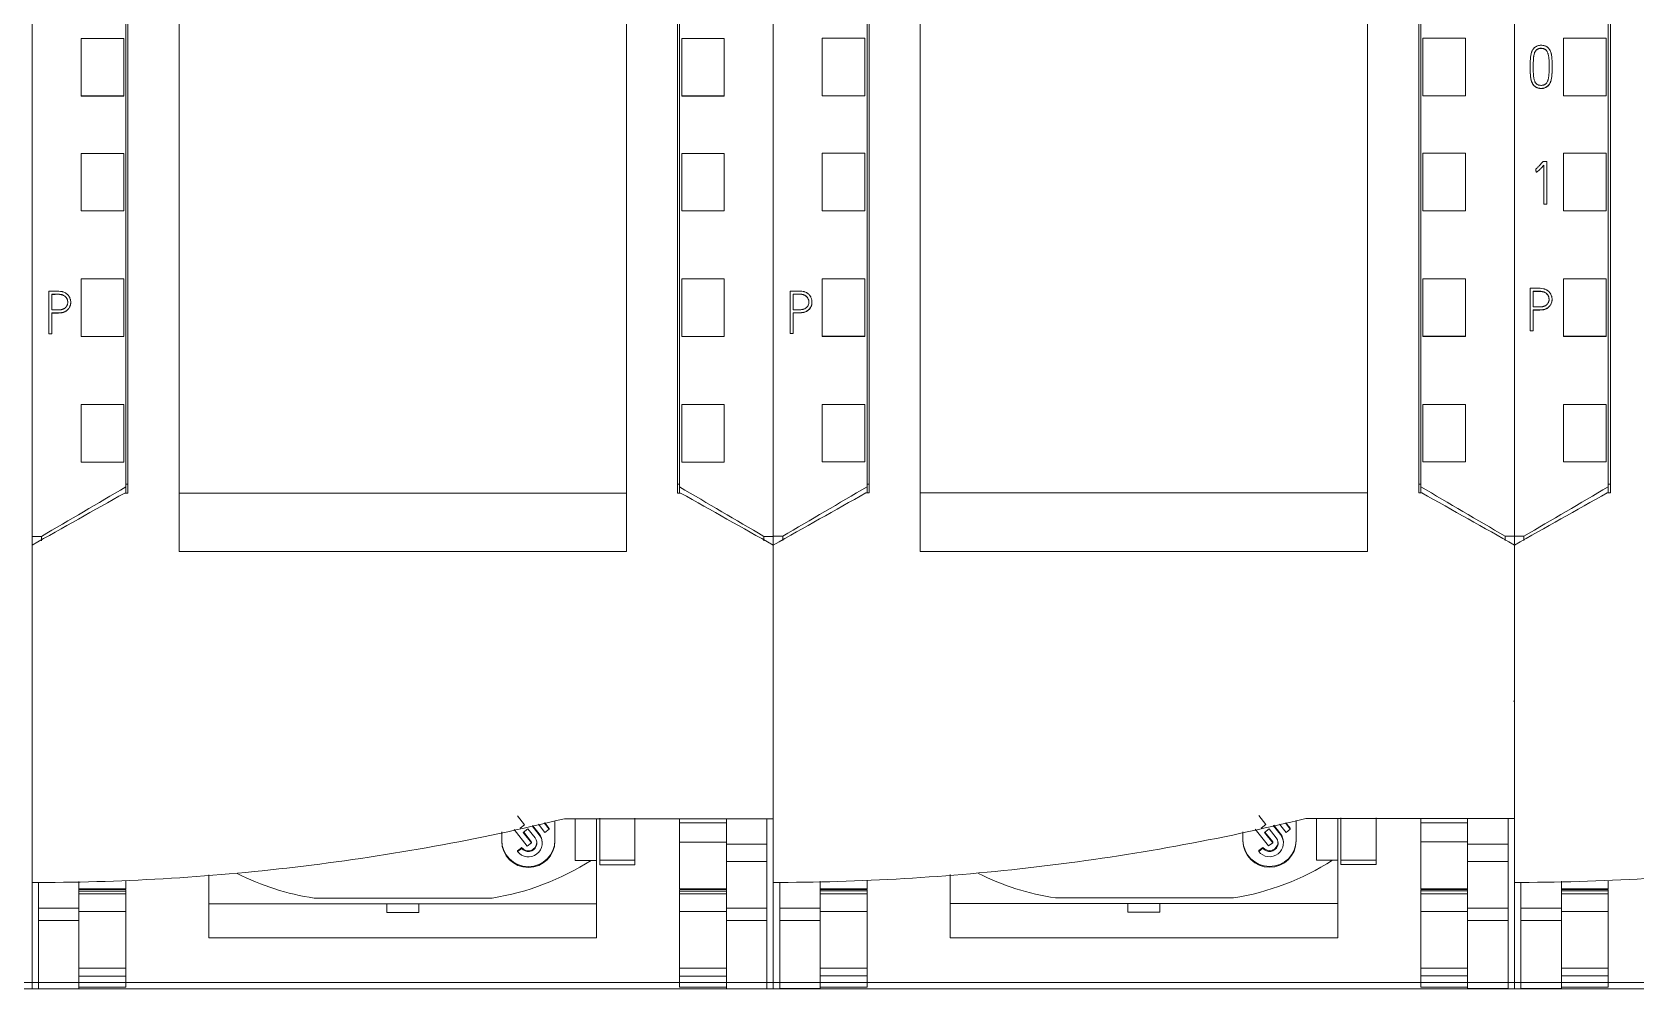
# Model space of a CAD drawing. Header units: millimetres. Extents: x 4134 to 7422, y 1400 to 3585.
# Drawn here: x 5938.2 to 6013.5, y 3225.8 to 3270.7 of the extents above; entities that cross this region are included whole.
import ezdxf

# ---------------------------------------------------------------- set-up
doc = ezdxf.new("R2010")
doc.units = ezdxf.units.MM
doc.layers.add('000-PI-Oprema', color=30, linetype='Continuous', lineweight=5)
doc.layers.add('004-PI-DIN Šina', color=3, linetype='Continuous')

# ---------------------------------------------------------------- blocks, each defined once
blk = doc.blocks.new('IM 155-5 PN ST - 6ES7155-5AA01-0AB0')
at = {"color": 0, "linetype": 'ByBlock', "lineweight": 0, "ltscale": 0.25}
blk.add_lwpolyline([(0, 147.007), (34.8, 147.007), (34.8, 0), (0, 0), (0, 147.007)], dxfattribs=at)
at = {"layer": '000-PI-Oprema', "color": 0, "linetype": 'ByBlock', "lineweight": 0}
for p, q in [((34.8, 7.957), (34.8, 0)), ((34.8, 0), (33.044, 0))]:
    blk.add_line(p, q, dxfattribs=at)
blk.add_open_spline([(34.8, 8.007), (34.8, 8.859), (34.8, 10.524), (34.8, 12.857), (34.8, 14.973), (34.8, 17.743), (34.8, 21.643), (34.8, 27.557), (34.8, 37.017), (34.8, 50.127), (34.8, 67.357), (34.8, 85.999), (34.8, 103.048), (34.8, 118.245), (34.8, 128.598), (34.8, 136.94), (34.8, 141.966), (34.8, 145.414), (34.8, 147.007)], degree=3, knots=[0, 0, 0, 0, 0.018357, 0.035822, 0.050221, 0.063898, 0.09543, 0.134182, 0.191169, 0.299064, 0.416456, 0.562341, 0.701008, 0.784589, 0.890964, 0.925157, 0.965428, 1, 1, 1, 1], dxfattribs=at)
blk = doc.blocks.new('S7-1500 AI HS - 6ES7531-7NF10-0AB0')
at = {"layer": '000-PI-Oprema', "color": 0, "linetype": 'ByBlock', "lineweight": 0}
for p, q in [((0, 134.681), (0, 21.262)), ((34.8, 134.681), (34.8, 21.262)), ((4.4, 132.4), (4.4, 23.585)), ((30.4, 23.585), (30.4, 132.4)), ((2.3, 41.958), (2.3, 44.659)), ((4.3, 44.659), (2.3, 44.659)), ((4.3, 41.958), (4.3, 44.659)), ((30.5, 41.958), (30.5, 44.659)), ((30.5, 44.659), (32.5, 44.659)), ((32.5, 41.958), (32.5, 44.659)), ((2.3, 41.95), (2.3, 41.958)), ((4.3, 41.958), (2.3, 41.958)), ((4.3, 41.95), (2.3, 41.95)), ((4.3, 41.95), (4.3, 41.958)), ((30.5, 41.95), (30.5, 41.958)), ((30.5, 41.958), (32.5, 41.958)), ((30.5, 41.95), (32.5, 41.95)), ((32.5, 41.95), (32.5, 41.958)), ((2.3, 36.556), (2.3, 39.257)), ((4.3, 39.257), (2.3, 39.257)), ((4.3, 36.556), (4.3, 39.257)), ((30.5, 36.556), (30.5, 39.257)), ((30.5, 39.257), (32.5, 39.257)), ((32.5, 36.556), (32.5, 39.257)), ((4.3, 36.556), (2.3, 36.556)), ((2.3, 36.55), (2.3, 36.556)), ((4.3, 36.55), (2.3, 36.55)), ((4.3, 36.55), (4.3, 36.556)), ((30.5, 36.556), (32.5, 36.556)), ((30.5, 36.55), (30.5, 36.556)), ((30.5, 36.55), (32.5, 36.55)), ((32.5, 36.55), (32.5, 36.556)), ((2.3, 30.655), (2.3, 33.356)), ((4.3, 33.356), (2.3, 33.356)), ((4.3, 30.655), (4.3, 33.356)), ((30.5, 30.655), (30.5, 33.356)), ((30.5, 33.356), (32.5, 33.356)), ((32.5, 30.655), (32.5, 33.356)), ((0.79, 32.782), (0.79, 30.78)), ((0.931, 31.904), (0.931, 32.64)), ((0.931, 30.78), (0.931, 31.763)), ((1.816, 32.253), (1.816, 32.259)), ((0.79, 30.78), (0.931, 30.78)), ((2.3, 30.65), (2.3, 30.655)), ((4.3, 30.655), (2.3, 30.655)), ((4.3, 30.65), (2.3, 30.65)), ((4.3, 30.65), (4.3, 30.655)), ((30.5, 30.655), (32.5, 30.655)), ((30.5, 30.65), (30.5, 30.655)), ((30.5, 30.65), (32.5, 30.65)), ((32.5, 30.65), (32.5, 30.655)), ((2.3, 24.753), (2.3, 27.454)), ((4.3, 27.454), (2.3, 27.454)), ((4.3, 24.753), (4.3, 27.454)), ((30.5, 24.753), (30.5, 27.454)), ((30.5, 27.454), (32.5, 27.454)), ((32.5, 24.753), (32.5, 27.454)), ((2.3, 24.75), (2.3, 24.753)), ((4.3, 24.753), (2.3, 24.753)), ((4.3, 24.75), (2.3, 24.75)), ((4.3, 24.75), (4.3, 24.753)), ((30.5, 24.753), (32.5, 24.753)), ((30.5, 24.75), (30.5, 24.753)), ((30.5, 24.75), (32.5, 24.75)), ((32.5, 24.75), (32.5, 24.753)), ((4.5, 23.714), (4.4, 23.714)), ((4.4, 23.585), (4.4, 23.299)), ((30.3, 23.714), (30.4, 23.714)), ((30.4, 23.299), (30.4, 23.585)), ((4.35, 23.299), (4.5, 23.299)), ((27.9, 23.296), (6.9, 23.296)), ((30.3, 23.299), (30.45, 23.299)), ((0, 21.262), (0, 20.893)), ((0.44, 21.262), (0, 21.262)), ((0.44, 21.059), (0.44, 21.262)), ((34.36, 21.262), (34.36, 21.059)), ((34.8, 21.262), (34.36, 21.262)), ((34.8, 21.262), (34.8, 20.886)), ((27.9, 20.55), (6.9, 20.55)), ((22.789, 8.14), (23.125, 7.714)), ((23.125, 7.714), (22.909, 7.547)), ((23.811, 7.245), (23.475, 7.671)), ((23.811, 7.284), (23.495, 7.686)), ((23.77, 7.739), (24.076, 7.35)), ((24.273, 7.503), (24.042, 7.797)), ((24.273, 7.542), (24.068, 7.802)), ((24.273, 7.542), (24.273, 7.503)), ((24.55, 6.949), (24.55, 7.904)), ((25, 8), (34.8, 8)), ((25.5, 8), (25.5, 6.04)), ((26.5, 6.04), (26.5, 8)), ((30.4, 7.8), (30.4, 8)), ((30.4, 6.902), (30.4, 7.8)), ((30.4, 7.8), (32.6, 7.8)), ((32.6, 6.799), (32.6, 8)), ((34.5, 6.799), (34.5, 8)), ((34.8, 7.919), (34.8, 0)), ((22.05, 7.374), (22.05, 6.949)), ((22.631, 7.497), (23.25, 6.711)), ((23.063, 7.351), (23.278, 7.519)), ((23.447, 6.863), (23.063, 7.351)), ((23.447, 6.902), (23.082, 7.366)), ((23.25, 6.711), (23.447, 6.863)), ((23.278, 7.519), (23.614, 7.092)), ((23.447, 6.902), (23.447, 6.863)), ((23.811, 7.284), (23.811, 7.245)), ((23.949, 6.849), (23.949, 6.888)), ((24.076, 7.35), (24.273, 7.503)), ((30.4, 4.701), (30.4, 6.902)), ((30.4, 6.902), (32.6, 6.902)), ((32.6, 5.982), (32.6, 6.799)), ((32.6, 6.799), (34.5, 6.799)), ((34.5, 5.982), (34.5, 6.799)), ((22.986, 6.645), (22.789, 6.492)), ((22.986, 6.605), (22.789, 6.453)), ((22.789, 6.492), (22.789, 6.453)), ((22.986, 6.645), (22.986, 6.605)), ((25.5, 6.04), (25.5, 6.04)), ((25.5, 6.04), (26.249, 6.04)), ((25.5, 6.04), (26.5, 6.04)), ((26.249, 6.04), (26.5, 6.04)), ((26.5, 4), (26.5, 6.04)), ((26.5, 6.04), (26.5, 6.04)), ((26.65, 5.833), (26.65, 6.05)), ((26.65, 6.05), (28.3, 6.05)), ((28.3, 5.833), (28.3, 6.05)), ((8.3, 4), (8.3, 5.364)), ((26.65, 5.833), (28.3, 5.833)), ((32.6, 5.982), (32.6, 3.795)), ((32.6, 5.982), (34.5, 5.982)), ((34.5, 5.982), (34.5, 3.795)), ((0.301, 5), (0, 5)), ((0, 4.919), (0, 0)), ((0.3, 4.988), (0.3, 3.795)), ((2.2, 5.049), (2.2, 3.795)), ((2.2, 4.701), (4.4, 4.701)), ((4.4, 4.671), (2.2, 4.671)), ((4.4, 4.665), (2.2, 4.665)), ((4.4, 4.6), (2.2, 4.6)), ((4.4, 4.701), (4.4, 5.066)), ((4.4, 4.665), (4.4, 4.671)), ((4.4, 4.6), (4.4, 4.665)), ((4.4, 4.6), (4.4, 4.463)), ((30.4, 4.701), (32.6, 4.701)), ((30.4, 4.665), (30.4, 4.671)), ((32.6, 4.671), (30.4, 4.671)), ((30.4, 4.6), (30.4, 4.665)), ((30.4, 4.665), (32.6, 4.665)), ((30.4, 4.6), (30.4, 4.463)), ((30.4, 4.6), (32.6, 4.6)), ((0.3, 3.209), (0.3, 3.795)), ((2.2, 3.795), (0.3, 3.795)), ((4.4, 4.463), (2.2, 4.463)), ((2.2, 3.209), (2.2, 3.795)), ((4.4, 4.463), (4.4, 3.638)), ((8.3, 2.4), (8.3, 4)), ((8.3, 4), (26.5, 4)), ((13.244, 4.268), (21.599, 4.268)), ((16.65, 4), (16.65, 3.596)), ((18.15, 4), (18.15, 3.596)), ((26.5, 2.4), (26.5, 4)), ((30.4, 4.463), (30.4, 3.638)), ((30.4, 4.463), (32.6, 4.463)), ((32.6, 3.209), (32.6, 3.795)), ((32.6, 3.795), (34.5, 3.795)), ((34.5, 3.209), (34.5, 3.795)), ((2.2, 3.209), (0.3, 3.209)), ((4.4, 3.638), (2.2, 3.638)), ((4.4, 3.638), (4.4, 0.973)), ((16.65, 3.596), (18.15, 3.596)), ((30.4, 3.638), (30.4, 0.973)), ((30.4, 3.638), (32.6, 3.638)), ((32.6, 3.209), (34.5, 3.209)), ((8.3, 2.4), (26.5, 2.4)), ((4.4, 0.973), (2.2, 0.973)), ((4.4, 0.973), (4.4, 0.606)), ((30.4, 0.973), (30.4, 0.606)), ((30.4, 0.973), (32.6, 0.973)), ((1.941, 0), (0, 0)), ((0.3, 0.012), (2.2, 0.012)), ((2.2, 0.012), (0.3, 0.012)), ((33.201, 0), (1.941, 0)), ((2.2, 0.606), (2.2, 0.076)), ((4.4, 0.606), (2.2, 0.606)), ((2.2, 0.076), (4.4, 0.076)), ((4.4, 0.076), (2.2, 0.076)), ((4.4, 0.606), (4.4, 0.076)), ((4.4, 0.076), (4.4, 0.076)), ((30.4, 0.606), (30.4, 0.076)), ((30.4, 0.606), (32.6, 0.606)), ((30.4, 0.076), (30.4, 0.076)), ((30.4, 0.076), (32.6, 0.076)), ((30.4, 0.076), (32.6, 0.076)), ((32.6, 0.606), (32.6, 0.076)), ((32.6, 0.012), (34.5, 0.012)), ((32.6, 0.012), (34.5, 0.012)), ((34.8, 0), (33.201, 0))]:
    blk.add_line(p, q, dxfattribs=at)
for centre, major_axis, start_param, end_param in [((23.3, 6.988), (1.25, 0), 3.141593, 6.283185), ((23.3, 6.949), (1.25, 0), 3.141593, 6.283185), ((23.3, 6.849), (0.649, 0), 3.804818, 6.94641), ((23.3, 6.849), (-0.399, 0), 0.663225, 3.804818), ((23.3, 6.888), (-0.399, 0), 0.663225, 3.092069), ((23.3, 6.888), (0.649, 0), 6.283142, 6.94641), ((19.662, 16.145), (12.135, 0), 4.872685, 5.28613), ((15.066, 16.004), (11.977, 0), 4.241192, 4.559632)]:
    blk.add_ellipse(centre, major_axis=major_axis, ratio=0.991445, start_param=start_param, end_param=end_param, dxfattribs=at)
for points, knots in [([(4.5, 132.586), (4.5, 129.542), (4.5, 119.972), (4.5, 105.802), (4.5, 91.235), (4.5, 77.025), (4.5, 62.731), (4.5, 47.245), (4.5, 34.605), (4.5, 26.64), (4.5, 23.299)], [0, 0, 0, 0, 0.083934, 0.263736, 0.389889, 0.484142, 0.653794, 0.78188, 0.908517, 1, 1, 1, 1]), ([(30.3, 23.299), (30.3, 26.64), (30.3, 34.605), (30.3, 47.245), (30.3, 62.731), (30.3, 77.025), (30.3, 91.235), (30.3, 105.802), (30.3, 119.972), (30.3, 129.542), (30.3, 132.586)], [0, 0, 0, 0, 0.091483, 0.21812, 0.346206, 0.515858, 0.610111, 0.736264, 0.916066, 1, 1, 1, 1]), ([(6.9, 129.52), (6.9, 127.497), (6.9, 118.948), (6.9, 105.802), (6.9, 91.235), (6.9, 77.025), (6.9, 62.731), (6.9, 47.245), (6.9, 34.486), (6.9, 25.605), (6.9, 21.348), (6.9, 20.55)], [0, 0, 0, 0, 0.055935, 0.236292, 0.362833, 0.457376, 0.627551, 0.756032, 0.883059, 0.978086, 1, 1, 1, 1]), ([(27.9, 129.52), (27.9, 127.497), (27.9, 118.948), (27.9, 105.802), (27.9, 91.235), (27.9, 77.025), (27.9, 62.731), (27.9, 47.245), (27.9, 34.486), (27.9, 25.605), (27.9, 21.348), (27.9, 20.55)], [0, 0, 0, 0, 0.055935, 0.236292, 0.362833, 0.457376, 0.627551, 0.756032, 0.883059, 0.978086, 1, 1, 1, 1]), ([(0.931, 31.763), (0.983, 31.763), (1.034, 31.763), (1.138, 31.762), (1.189, 31.761), (1.267, 31.763), (1.293, 31.764), (1.331, 31.768), (1.344, 31.769), (1.37, 31.772), (1.383, 31.774), (1.421, 31.781), (1.446, 31.787), (1.495, 31.803), (1.519, 31.813), (1.554, 31.83), (1.566, 31.836), (1.588, 31.85), (1.599, 31.857), (1.631, 31.879), (1.65, 31.895), (1.679, 31.922), (1.688, 31.931), (1.705, 31.951), (1.713, 31.961), (1.736, 31.992), (1.75, 32.013), (1.768, 32.048), (1.774, 32.059), (1.784, 32.083), (1.789, 32.096), (1.801, 32.133), (1.807, 32.158), (1.812, 32.196), (1.814, 32.209), (1.816, 32.235), (1.816, 32.248), (1.816, 32.287), (1.814, 32.312), (1.808, 32.351), (1.806, 32.364), (1.8, 32.389), (1.796, 32.402), (1.785, 32.439), (1.776, 32.463), (1.759, 32.497), (1.753, 32.509), (1.74, 32.531), (1.733, 32.542), (1.711, 32.574), (1.678, 32.614), (1.64, 32.649), (1.609, 32.673), (1.598, 32.681), (1.576, 32.695), (1.565, 32.701), (1.531, 32.72), (1.508, 32.731), (1.471, 32.744), (1.459, 32.748), (1.434, 32.755), (1.422, 32.759), (1.359, 32.773), (1.307, 32.779), (1.23, 32.783), (1.204, 32.783), (1.152, 32.784), (1.101, 32.783), (1.049, 32.782), (0.997, 32.781), (0.919, 32.781), (0.842, 32.782), (0.79, 32.782)], [0, 0, 0, 0, 0.0625, 0.0625, 0.125, 0.125, 0.15625, 0.15625, 0.171875, 0.171875, 0.1875, 0.1875, 0.21875, 0.21875, 0.25, 0.25, 0.265625, 0.265625, 0.28125, 0.28125, 0.3125, 0.3125, 0.328125, 0.328125, 0.34375, 0.34375, 0.375, 0.375, 0.390625, 0.390625, 0.40625, 0.40625, 0.4375, 0.4375, 0.453125, 0.453125, 0.46875, 0.46875, 0.5, 0.5, 0.515625, 0.515625, 0.53125, 0.53125, 0.5625, 0.5625, 0.578125, 0.578125, 0.59375, 0.59375, 0.625, 0.65625, 0.65625, 0.671875, 0.671875, 0.6875, 0.6875, 0.71875, 0.71875, 0.734375, 0.734375, 0.75, 0.75, 0.8125, 0.8125, 0.84375, 0.84375, 0.875, 0.90625, 0.90625, 0.9375, 1, 1, 1, 1]), ([(0.931, 32.64), (0.97, 32.64), (1.009, 32.64), (1.067, 32.64), (1.086, 32.64), (1.125, 32.641), (1.183, 32.643), (1.242, 32.643), (1.319, 32.637), (1.357, 32.631), (1.405, 32.617), (1.415, 32.614), (1.433, 32.607), (1.442, 32.603), (1.47, 32.591), (1.487, 32.581), (1.512, 32.565), (1.52, 32.56), (1.536, 32.547), (1.544, 32.541), (1.566, 32.521), (1.58, 32.507), (1.599, 32.484), (1.605, 32.476), (1.616, 32.46), (1.622, 32.451), (1.636, 32.426), (1.645, 32.408), (1.655, 32.38), (1.658, 32.37), (1.664, 32.351), (1.666, 32.341), (1.672, 32.312), (1.674, 32.292), (1.675, 32.263), (1.675, 32.253), (1.674, 32.233), (1.673, 32.223), (1.669, 32.193), (1.665, 32.174), (1.656, 32.145), (1.653, 32.136), (1.645, 32.118), (1.641, 32.109), (1.627, 32.082), (1.616, 32.065), (1.597, 32.042), (1.591, 32.035), (1.577, 32.021), (1.57, 32.014), (1.547, 31.994), (1.531, 31.982), (1.506, 31.966), (1.498, 31.961), (1.48, 31.952), (1.471, 31.947), (1.443, 31.935), (1.425, 31.929), (1.396, 31.921), (1.386, 31.918), (1.367, 31.914), (1.357, 31.913), (1.327, 31.908), (1.308, 31.907), (1.268, 31.905), (1.248, 31.904), (1.209, 31.904), (1.169, 31.904), (1.129, 31.904), (1.09, 31.904), (1.07, 31.904), (1.01, 31.905), (0.971, 31.904), (0.931, 31.904)], [0, 0, 0, 0, 0.0625, 0.0625, 0.09375, 0.09375, 0.125, 0.1875, 0.1875, 0.25, 0.25, 0.265625, 0.265625, 0.28125, 0.28125, 0.3125, 0.3125, 0.328125, 0.328125, 0.34375, 0.34375, 0.375, 0.375, 0.390625, 0.390625, 0.40625, 0.40625, 0.4375, 0.4375, 0.453125, 0.453125, 0.46875, 0.46875, 0.5, 0.5, 0.515625, 0.515625, 0.53125, 0.53125, 0.5625, 0.5625, 0.578125, 0.578125, 0.59375, 0.59375, 0.625, 0.625, 0.640625, 0.640625, 0.65625, 0.65625, 0.6875, 0.6875, 0.703125, 0.703125, 0.71875, 0.71875, 0.75, 0.75, 0.765625, 0.765625, 0.78125, 0.78125, 0.8125, 0.8125, 0.84375, 0.84375, 0.875, 0.90625, 0.90625, 0.9375, 0.9375, 1, 1, 1, 1]), ([(1.675, 32.255), (1.675, 32.257), (1.675, 32.259), (1.674, 32.272), (1.674, 32.282), (1.672, 32.302), (1.67, 32.311), (1.665, 32.341), (1.66, 32.36), (1.647, 32.397), (1.638, 32.415), (1.619, 32.45), (1.608, 32.466), (1.583, 32.497), (1.57, 32.512), (1.54, 32.538), (1.525, 32.551), (1.492, 32.572), (1.474, 32.582), (1.438, 32.599), (1.42, 32.606), (1.391, 32.615), (1.382, 32.617), (1.362, 32.622), (1.353, 32.624), (1.323, 32.63), (1.304, 32.632), (1.245, 32.637), (1.206, 32.637), (1.147, 32.635), (1.127, 32.635), (1.088, 32.634), (1.069, 32.634), (1.01, 32.634), (0.97, 32.634), (0.931, 32.634)], [0, 0, 0, 0, 0.007629, 0.007629, 0.03864, 0.03864, 0.069652, 0.069652, 0.131675, 0.131675, 0.193698, 0.193698, 0.255722, 0.255722, 0.317745, 0.317745, 0.379768, 0.379768, 0.441791, 0.441791, 0.503814, 0.503814, 0.534826, 0.534826, 0.565838, 0.565838, 0.627861, 0.627861, 0.751907, 0.751907, 0.81393, 0.81393, 0.875954, 0.875954, 1, 1, 1, 1]), ([(1.816, 32.253), (1.816, 32.228), (1.814, 32.203), (1.809, 32.166), (1.806, 32.153), (1.8, 32.128), (1.797, 32.115), (1.785, 32.078), (1.775, 32.054), (1.751, 32.008), (1.737, 31.987), (1.714, 31.955), (1.705, 31.945), (1.688, 31.926), (1.661, 31.898), (1.631, 31.873), (1.599, 31.851), (1.588, 31.844), (1.566, 31.83), (1.555, 31.824), (1.52, 31.807), (1.496, 31.797), (1.459, 31.785), (1.446, 31.782), (1.421, 31.775), (1.409, 31.773), (1.345, 31.761), (1.294, 31.758), (1.19, 31.755), (1.138, 31.756), (1.035, 31.757), (0.983, 31.757), (0.931, 31.757)], [0, 0, 0, 0, 0.06514, 0.06514, 0.098528, 0.098528, 0.131915, 0.131915, 0.198691, 0.198691, 0.265467, 0.265467, 0.298855, 0.298855, 0.332243, 0.399018, 0.399018, 0.432406, 0.432406, 0.465794, 0.465794, 0.53257, 0.53257, 0.565958, 0.565958, 0.599346, 0.599346, 0.732897, 0.732897, 0.866449, 0.866449, 1, 1, 1, 1]), ([(0, 20.849), (0, 19.341), (0, 16.091), (0, 10.808), (0, 7.033), (0, 5)], [0, 0, 0, 0, 0.285532, 0.615204, 1, 1, 1, 1]), ([(34.8, 20.849), (34.8, 19.341), (34.8, 16.091), (34.8, 11.808), (34.8, 9.033), (34.8, 8)], [0, 0, 0, 0, 0.352188, 0.75882, 1, 1, 1, 1]), ([(0.301, 5), (2.389, 5.006), (4.469, 5.074), (8.615, 5.331), (10.681, 5.521), (14.797, 6.021), (16.848, 6.331), (20.935, 7.074), (22.971, 7.506), (25, 8)], [0, 0, 0, 0, 0.25, 0.25, 0.5, 0.5, 0.75, 0.75, 1, 1, 1, 1]), ([(26.65, 8.028), (26.65, 7.986), (26.65, 7.403), (26.65, 6.737), (26.65, 6.05)], [0, 0, 0, 0, 0.072727, 1, 1, 1, 1]), ([(28.3, 8.028), (28.3, 7.986), (28.3, 7.403), (28.3, 6.737), (28.3, 6.05)], [0, 0, 0, 0, 0.072727, 1, 1, 1, 1]), ([(2.2, 0.606), (2.2, 0.841), (2.2, 1.518), (2.2, 2.538), (2.2, 3.209)], [0, 0, 0, 0, 0.445928, 1, 1, 1, 1]), ([(32.6, 0.606), (32.6, 0.841), (32.6, 1.518), (32.6, 2.538), (32.6, 3.209)], [0, 0, 0, 0, 0.445928, 1, 1, 1, 1])]:
    blk.add_open_spline(points, degree=3, knots=knots, dxfattribs=at)
for points in [[(0.44, 21.262), (1.76, 22.036), (3.08, 22.81), (4.4, 23.585)], [(30.4, 23.585), (31.72, 22.81), (33.04, 22.036), (34.36, 21.262)], [(4.35, 23.299), (2.9, 22.483), (1.45, 21.666), (0, 20.849)], [(34.8, 20.849), (33.35, 21.666), (31.9, 22.483), (30.45, 23.299)], [(32.6, 7.909), (32.6, 7.931), (32.6, 7.955), (32.6, 7.981)], [(0.3, 0.012), (0.3, 0.053), (0.3, 0.343), (0.3, 1.408), (0.3, 2.538), (0.3, 3.209)], [(34.5, 0.012), (34.5, 0.053), (34.5, 0.343), (34.5, 1.408), (34.5, 2.538), (34.5, 3.209)], [(2.2, 0.012), (2.2, 0.024), (2.2, 0.045), (2.2, 0.076)], [(32.6, 0.012), (32.6, 0.024), (32.6, 0.045), (32.6, 0.076)]]:
    blk.add_open_spline(points, degree=3, dxfattribs=at)
blk = doc.blocks.new('SIMATIC S7-1500 TM COUNT - 6ES7550-1AA01-0AB0')
at = {"color": 0, "linetype": 'ByBlock', "lineweight": 0}
for p, q in [((0, -12.319), (0, -125.738)), ((4.4, -14.6), (4.4, -123.415)), ((2.3, -105.042), (2.3, -102.341)), ((4.3, -102.341), (2.3, -102.341)), ((4.3, -105.042), (4.3, -102.341)), ((0.739, -103.798), (0.739, -103.804)), ((1.762, -103.632), (1.762, -103.626)), ((2.3, -105.05), (2.3, -105.042)), ((4.3, -105.042), (2.3, -105.042)), ((4.3, -105.05), (2.3, -105.05)), ((4.3, -105.05), (4.3, -105.042)), ((1.514, -108.139), (1.339, -108.139)), ((1.375, -108.311), (1.375, -110.131)), ((1.514, -110.131), (1.514, -108.139)), ((2.3, -110.444), (2.3, -107.743)), ((4.3, -107.743), (2.3, -107.743)), ((4.3, -110.444), (4.3, -107.743)), ((1.003, -108.485), (1.003, -108.491)), ((1.012, -108.633), (1.012, -108.639)), ((1.375, -110.131), (1.514, -110.131)), ((1.375, -110.131), (1.375, -110.138)), ((1.514, -110.131), (1.514, -110.138)), ((4.3, -110.444), (2.3, -110.444)), ((2.3, -110.45), (2.3, -110.444)), ((4.3, -110.45), (2.3, -110.45)), ((4.3, -110.45), (4.3, -110.444)), ((2.3, -116.345), (2.3, -113.644)), ((4.3, -113.644), (2.3, -113.644)), ((4.3, -116.345), (4.3, -113.644)), ((0.737, -114.087), (0.737, -116.089)), ((0.879, -114.964), (0.879, -114.229)), ((0.879, -116.089), (0.879, -115.106)), ((1.764, -114.616), (1.764, -114.61)), ((0.737, -116.089), (0.737, -116.095)), ((0.737, -116.089), (0.879, -116.089)), ((0.879, -116.089), (0.879, -116.095)), ((4.3, -116.345), (2.3, -116.345)), ((2.3, -116.35), (2.3, -116.345)), ((4.3, -116.35), (2.3, -116.35)), ((4.3, -116.35), (4.3, -116.345)), ((2.3, -122.247), (2.3, -119.546)), ((4.3, -119.546), (2.3, -119.546)), ((4.3, -122.247), (4.3, -119.546)), ((2.3, -122.25), (2.3, -122.247)), ((4.3, -122.247), (2.3, -122.247)), ((4.3, -122.25), (2.3, -122.25)), ((4.3, -122.25), (4.3, -122.247)), ((4.5, -123.286), (4.4, -123.286)), ((4.4, -123.415), (4.4, -123.701)), ((4.35, -123.701), (4.5, -123.701)), ((0, -125.738), (0, -126.08)), ((0.44, -125.738), (0, -125.738)), ((0.44, -125.941), (0.44, -125.738)), ((0, -133.487), (-0.052, -133.487)), ((0.301, -142), (0, -142)), ((0, -142.092), (0, -147)), ((0.3, -142.012), (0.3, -143.205)), ((2.2, -141.951), (2.2, -143.205)), ((2.2, -142.299), (4.4, -142.299)), ((4.4, -142.299), (4.4, -141.95)), ((4.4, -142.329), (2.2, -142.329)), ((4.4, -142.335), (2.2, -142.335)), ((4.4, -142.4), (2.2, -142.4)), ((4.4, -142.537), (2.2, -142.537)), ((4.4, -142.335), (4.4, -142.329)), ((4.4, -142.4), (4.4, -142.335)), ((4.4, -142.4), (4.4, -142.537)), ((4.4, -142.537), (4.4, -143.362)), ((0.3, -143.791), (0.3, -143.205)), ((2.2, -143.205), (0.3, -143.205)), ((2.2, -143.791), (0.3, -143.791)), ((2.2, -143.791), (2.2, -143.205)), ((4.4, -143.362), (2.2, -143.362)), ((4.4, -143.362), (4.4, -146.027)), ((4.4, -146.027), (2.2, -146.027)), ((4.4, -146.027), (4.4, -146.394)), ((2.2, -146.394), (2.2, -146.924)), ((4.4, -146.394), (2.2, -146.394)), ((4.4, -146.394), (4.4, -146.924)), ((1.941, -147), (0, -147)), ((2.2, -146.988), (0.3, -146.988)), ((33.201, -147), (1.941, -147)), ((4.4, -146.924), (2.2, -146.924)), ((2.2, -146.924), (4.4, -146.924)), ((4.4, -146.924), (4.4, -146.924))]:
    blk.add_line(p, q, dxfattribs=at)
for points in [[(1.003, -108.485, 0), (1.004, -108.488, 0), (1.004, -108.491, 0), (1.004, -108.494, 0), (1.004, -108.497, 0), (1.004, -108.5, 0), (1.004, -108.503, 0), (1.005, -108.506, 0), (1.005, -108.509, 0), (1.005, -108.512, 0), (1.005, -108.515, 0), (1.005, -108.518, 0), (1.005, -108.52, 0), (1.006, -108.523, 0), (1.006, -108.526, 0), (1.006, -108.529, 0), (1.006, -108.532, 0), (1.006, -108.535, 0), (1.006, -108.538, 0), (1.007, -108.541, 0), (1.007, -108.544, 0), (1.007, -108.547, 0), (1.007, -108.55, 0), (1.007, -108.553, 0), (1.008, -108.556, 0), (1.008, -108.559, 0), (1.008, -108.562, 0), (1.008, -108.565, 0), (1.008, -108.568, 0), (1.008, -108.571, 0), (1.009, -108.574, 0), (1.009, -108.577, 0), (1.009, -108.58, 0), (1.009, -108.582, 0), (1.009, -108.585, 0), (1.009, -108.588, 0), (1.01, -108.591, 0), (1.01, -108.594, 0), (1.01, -108.597, 0), (1.01, -108.6, 0), (1.01, -108.603, 0), (1.01, -108.606, 0), (1.011, -108.609, 0), (1.011, -108.612, 0), (1.011, -108.615, 0), (1.011, -108.618, 0), (1.011, -108.621, 0), (1.012, -108.624, 0), (1.012, -108.627, 0), (1.012, -108.63, 0), (1.012, -108.633, 0)], [(1.003, -108.491, 0), (1.004, -108.494, 0), (1.004, -108.497, 0), (1.004, -108.5, 0), (1.004, -108.503, 0), (1.004, -108.506, 0), (1.004, -108.509, 0), (1.005, -108.512, 0), (1.005, -108.515, 0), (1.005, -108.518, 0), (1.005, -108.521, 0), (1.005, -108.524, 0), (1.005, -108.527, 0), (1.006, -108.53, 0), (1.006, -108.533, 0), (1.006, -108.536, 0), (1.006, -108.538, 0), (1.006, -108.541, 0), (1.006, -108.544, 0), (1.007, -108.547, 0), (1.007, -108.55, 0), (1.007, -108.553, 0), (1.007, -108.556, 0), (1.007, -108.559, 0), (1.008, -108.562, 0), (1.008, -108.565, 0), (1.008, -108.568, 0), (1.008, -108.571, 0), (1.008, -108.574, 0), (1.008, -108.577, 0), (1.009, -108.58, 0), (1.009, -108.583, 0), (1.009, -108.586, 0), (1.009, -108.589, 0), (1.009, -108.592, 0), (1.009, -108.595, 0), (1.01, -108.598, 0), (1.01, -108.601, 0), (1.01, -108.603, 0), (1.01, -108.606, 0), (1.01, -108.609, 0), (1.01, -108.612, 0), (1.011, -108.615, 0), (1.011, -108.618, 0), (1.011, -108.621, 0), (1.011, -108.624, 0), (1.011, -108.627, 0), (1.012, -108.63, 0), (1.012, -108.633, 0), (1.012, -108.636, 0), (1.012, -108.639, 0)]]:
    blk.add_polyline3d(points, dxfattribs=at)
for points, knots in [([(4.5, -14.414), (4.5, -17.458), (4.5, -27.028), (4.5, -41.198), (4.5, -55.765), (4.5, -69.975), (4.5, -84.269), (4.5, -99.755), (4.5, -112.395), (4.5, -120.36), (4.5, -123.701)], [0, 0, 0, 0, 0.083934, 0.263736, 0.389889, 0.484142, 0.653794, 0.78188, 0.908517, 1, 1, 1, 1]), ([(1.281, -102.672), (1.309, -102.673), (1.336, -102.676), (1.376, -102.684), (1.389, -102.687), (1.415, -102.694), (1.428, -102.698), (1.466, -102.713), (1.49, -102.726), (1.524, -102.748), (1.535, -102.756), (1.556, -102.773), (1.567, -102.782), (1.596, -102.81), (1.614, -102.831), (1.638, -102.864), (1.645, -102.875), (1.659, -102.898), (1.666, -102.91), (1.684, -102.947), (1.694, -102.972), (1.711, -103.023), (1.718, -103.049), (1.728, -103.089), (1.731, -103.102), (1.736, -103.129), (1.743, -103.169), (1.748, -103.209), (1.756, -103.289), (1.758, -103.343), (1.763, -103.504), (1.762, -103.611), (1.762, -103.826), (1.763, -103.934), (1.755, -104.068), (1.753, -104.095), (1.748, -104.148), (1.745, -104.175), (1.732, -104.255), (1.72, -104.307), (1.699, -104.37), (1.695, -104.383), (1.685, -104.408), (1.68, -104.421), (1.663, -104.457), (1.65, -104.481), (1.627, -104.514), (1.619, -104.524), (1.601, -104.545), (1.592, -104.555), (1.563, -104.583), (1.542, -104.6), (1.509, -104.623), (1.498, -104.63), (1.475, -104.644), (1.463, -104.65), (1.426, -104.667), (1.401, -104.676), (1.362, -104.687), (1.349, -104.69), (1.322, -104.694), (1.309, -104.696), (1.269, -104.7), (1.242, -104.7), (1.202, -104.697), (1.188, -104.695), (1.162, -104.691), (1.148, -104.688), (1.109, -104.679), (1.084, -104.67), (1.047, -104.655), (1.035, -104.649), (1.011, -104.636), (0.999, -104.63), (0.965, -104.608), (0.944, -104.591), (0.915, -104.564), (0.906, -104.554), (0.888, -104.533), (0.88, -104.523), (0.856, -104.49), (0.843, -104.467), (0.825, -104.43), (0.819, -104.418), (0.809, -104.393), (0.804, -104.38), (0.791, -104.342), (0.784, -104.317), (0.772, -104.264), (0.767, -104.238), (0.758, -104.185), (0.755, -104.158), (0.746, -104.078), (0.743, -104.025), (0.737, -103.864), (0.739, -103.757), (0.739, -103.542), (0.738, -103.435), (0.748, -103.275), (0.753, -103.222), (0.765, -103.142), (0.77, -103.116), (0.781, -103.063), (0.788, -103.037), (0.8, -102.999), (0.804, -102.986), (0.813, -102.961), (0.818, -102.949), (0.835, -102.912), (0.848, -102.888), (0.87, -102.855), (0.879, -102.845), (0.896, -102.824), (0.905, -102.814), (0.933, -102.785), (0.954, -102.768), (0.987, -102.745), (0.998, -102.738), (1.022, -102.725), (1.034, -102.718), (1.07, -102.702), (1.095, -102.692), (1.134, -102.682), (1.147, -102.68), (1.174, -102.675), (1.187, -102.674), (1.214, -102.672), (1.234, -102.671), (1.258, -102.671), (1.268, -102.671), (1.275, -102.672), (1.278, -102.672), (1.281, -102.672)], [0, 0, 0, 0, 0.015625, 0.015625, 0.023437, 0.023437, 0.03125, 0.03125, 0.046875, 0.046875, 0.054687, 0.054687, 0.0625, 0.0625, 0.078125, 0.078125, 0.085937, 0.085937, 0.09375, 0.09375, 0.109375, 0.109375, 0.125, 0.125, 0.132812, 0.132812, 0.140625, 0.15625, 0.15625, 0.1875, 0.1875, 0.25, 0.25, 0.3125, 0.3125, 0.328125, 0.328125, 0.34375, 0.34375, 0.375, 0.375, 0.382812, 0.382812, 0.390625, 0.390625, 0.40625, 0.40625, 0.414062, 0.414062, 0.421875, 0.421875, 0.4375, 0.4375, 0.445312, 0.445312, 0.453125, 0.453125, 0.46875, 0.46875, 0.476562, 0.476562, 0.484375, 0.484375, 0.5, 0.5, 0.507812, 0.507812, 0.515625, 0.515625, 0.53125, 0.53125, 0.539062, 0.539062, 0.546875, 0.546875, 0.5625, 0.5625, 0.570313, 0.570313, 0.578125, 0.578125, 0.59375, 0.59375, 0.601563, 0.601563, 0.609375, 0.609375, 0.625, 0.625, 0.640625, 0.640625, 0.65625, 0.65625, 0.6875, 0.6875, 0.75, 0.75, 0.8125, 0.8125, 0.84375, 0.84375, 0.859375, 0.859375, 0.875, 0.875, 0.882813, 0.882813, 0.890625, 0.890625, 0.90625, 0.90625, 0.914063, 0.914063, 0.921875, 0.921875, 0.9375, 0.9375, 0.945313, 0.945313, 0.953125, 0.953125, 0.96875, 0.96875, 0.976563, 0.976563, 0.984375, 0.984375, 0.992188, 0.996094, 0.998047, 0.998047, 1, 1, 1, 1]), ([(1.502, -102.919), (1.516, -102.936), (1.528, -102.955), (1.549, -102.994), (1.558, -103.015), (1.57, -103.046), (1.573, -103.057), (1.58, -103.079), (1.589, -103.111), (1.596, -103.144), (1.607, -103.209), (1.612, -103.254), (1.618, -103.342), (1.62, -103.387), (1.623, -103.521), (1.624, -103.611), (1.624, -103.789), (1.624, -103.878), (1.618, -104.012), (1.616, -104.057), (1.609, -104.124), (1.606, -104.146), (1.6, -104.19), (1.593, -104.234), (1.582, -104.278), (1.572, -104.31), (1.568, -104.32), (1.56, -104.341), (1.556, -104.352), (1.542, -104.382), (1.532, -104.402), (1.513, -104.431), (1.507, -104.44), (1.493, -104.457), (1.486, -104.466), (1.47, -104.482), (1.462, -104.489), (1.444, -104.503), (1.434, -104.509), (1.415, -104.52), (1.405, -104.525), (1.384, -104.533), (1.373, -104.537), (1.341, -104.546), (1.319, -104.55), (1.275, -104.555), (1.253, -104.556), (1.207, -104.555), (1.185, -104.552), (1.153, -104.545), (1.142, -104.542), (1.121, -104.534), (1.11, -104.53), (1.08, -104.516), (1.061, -104.505), (1.039, -104.488), (1.034, -104.484), (1.026, -104.477), (1.022, -104.473), (1.01, -104.461), (1.002, -104.452), (0.989, -104.435), (0.983, -104.425), (0.971, -104.406), (0.966, -104.396), (0.952, -104.366), (0.944, -104.345), (0.93, -104.303), (0.924, -104.281), (0.913, -104.238), (0.909, -104.216), (0.897, -104.15), (0.892, -104.106), (0.886, -104.018), (0.884, -103.973), (0.88, -103.841), (0.88, -103.752), (0.88, -103.575), (0.881, -103.486), (0.885, -103.354), (0.888, -103.309), (0.896, -103.221), (0.901, -103.177), (0.914, -103.112), (0.919, -103.091), (0.931, -103.048), (0.938, -103.027), (0.952, -102.996), (0.956, -102.986), (0.967, -102.967), (0.973, -102.957), (0.992, -102.929), (1.006, -102.913), (1.029, -102.889), (1.038, -102.882), (1.055, -102.868), (1.065, -102.862), (1.093, -102.844), (1.113, -102.835), (1.144, -102.825), (1.155, -102.822), (1.177, -102.818), (1.188, -102.816), (1.221, -102.813), (1.243, -102.813), (1.288, -102.814), (1.31, -102.816), (1.343, -102.822), (1.354, -102.824), (1.375, -102.83), (1.386, -102.834), (1.416, -102.847), (1.435, -102.859), (1.462, -102.879), (1.471, -102.886), (1.483, -102.898), (1.489, -102.904), (1.494, -102.91), (1.498, -102.914), (1.5, -102.916), (1.502, -102.919)], [0, 0, 0, 0, 0.015625, 0.015625, 0.03125, 0.03125, 0.039063, 0.039063, 0.046875, 0.0625, 0.0625, 0.09375, 0.09375, 0.125, 0.125, 0.1875, 0.1875, 0.25, 0.25, 0.28125, 0.28125, 0.296875, 0.296875, 0.3125, 0.328125, 0.328125, 0.335938, 0.335938, 0.34375, 0.34375, 0.359375, 0.359375, 0.367188, 0.367188, 0.375, 0.375, 0.382813, 0.382813, 0.390625, 0.390625, 0.398438, 0.398438, 0.40625, 0.40625, 0.421875, 0.421875, 0.4375, 0.4375, 0.453125, 0.453125, 0.460938, 0.460938, 0.46875, 0.46875, 0.484375, 0.484375, 0.488281, 0.488281, 0.492188, 0.492188, 0.5, 0.5, 0.507813, 0.507813, 0.515625, 0.515625, 0.53125, 0.53125, 0.546875, 0.546875, 0.5625, 0.5625, 0.59375, 0.59375, 0.625, 0.625, 0.6875, 0.6875, 0.75, 0.75, 0.78125, 0.78125, 0.8125, 0.8125, 0.828125, 0.828125, 0.84375, 0.84375, 0.851563, 0.851563, 0.859375, 0.859375, 0.875, 0.875, 0.882813, 0.882813, 0.890625, 0.890625, 0.90625, 0.90625, 0.914063, 0.914063, 0.921875, 0.921875, 0.9375, 0.9375, 0.953125, 0.953125, 0.960938, 0.960938, 0.96875, 0.96875, 0.984375, 0.984375, 0.992188, 0.992188, 0.996094, 0.998047, 0.998047, 1, 1, 1, 1]), ([(1.502, -102.925), (1.487, -102.907), (1.471, -102.892), (1.444, -102.871), (1.435, -102.865), (1.415, -102.854), (1.405, -102.849), (1.385, -102.84), (1.374, -102.836), (1.353, -102.83), (1.342, -102.828), (1.308, -102.822), (1.286, -102.82), (1.241, -102.819), (1.219, -102.819), (1.186, -102.823), (1.174, -102.824), (1.152, -102.829), (1.142, -102.832), (1.12, -102.839), (1.11, -102.843), (1.09, -102.853), (1.08, -102.858), (1.051, -102.876), (1.034, -102.891), (1.01, -102.915), (1.003, -102.923), (0.989, -102.94), (0.975, -102.959), (0.964, -102.978), (0.954, -102.998), (0.949, -103.008), (0.936, -103.039), (0.929, -103.06), (0.917, -103.103), (0.913, -103.125), (0.9, -103.192), (0.895, -103.236), (0.887, -103.324), (0.885, -103.369), (0.881, -103.502), (0.88, -103.591), (0.88, -103.691), (0.88, -103.702), (0.88, -103.713)], [0, 0, 0, 0, 0.048785, 0.048785, 0.073178, 0.073178, 0.09757, 0.09757, 0.121963, 0.121963, 0.146356, 0.146356, 0.195141, 0.195141, 0.243926, 0.243926, 0.268319, 0.268319, 0.292711, 0.292711, 0.317104, 0.317104, 0.341497, 0.341497, 0.390282, 0.390282, 0.414675, 0.414675, 0.439067, 0.46346, 0.46346, 0.487852, 0.487852, 0.536638, 0.536638, 0.585423, 0.585423, 0.682993, 0.682993, 0.780564, 0.780564, 0.975705, 0.975705, 1, 1, 1, 1]), ([(1.624, -103.726), (1.624, -103.717), (1.624, -103.709), (1.624, -103.612), (1.623, -103.523), (1.62, -103.39), (1.618, -103.346), (1.612, -103.257), (1.607, -103.213), (1.591, -103.126), (1.581, -103.083), (1.558, -103.02), (1.549, -103), (1.533, -102.97), (1.525, -102.956), (1.514, -102.94), (1.509, -102.933), (1.505, -102.929), (1.503, -102.927), (1.502, -102.925)], [0, 0, 0, 0, 0.030616, 0.030616, 0.353744, 0.353744, 0.515308, 0.515308, 0.676872, 0.676872, 0.838436, 0.838436, 0.919218, 0.919218, 0.959609, 0.979805, 0.989902, 0.989902, 1, 1, 1, 1]), ([(0.739, -103.804), (0.739, -103.865), (0.739, -103.927), (0.744, -104.042), (0.747, -104.096), (0.756, -104.176), (0.76, -104.202), (0.769, -104.255), (0.774, -104.282), (0.787, -104.334), (0.795, -104.36), (0.813, -104.411), (0.824, -104.436), (0.849, -104.483), (0.863, -104.506), (0.887, -104.538), (0.895, -104.548), (0.913, -104.568), (0.923, -104.578), (0.953, -104.605), (0.975, -104.621), (1.009, -104.642), (1.021, -104.648), (1.045, -104.66), (1.057, -104.666), (1.095, -104.681), (1.121, -104.688), (1.16, -104.697), (1.173, -104.699), (1.2, -104.703), (1.214, -104.704), (1.254, -104.706), (1.281, -104.706), (1.321, -104.701), (1.334, -104.699), (1.36, -104.693), (1.374, -104.69), (1.413, -104.679), (1.437, -104.669), (1.473, -104.651), (1.485, -104.644), (1.508, -104.63), (1.519, -104.623), (1.552, -104.599), (1.572, -104.581), (1.6, -104.552), (1.609, -104.542), (1.626, -104.521), (1.634, -104.51), (1.656, -104.476), (1.669, -104.452), (1.685, -104.415), (1.69, -104.403), (1.699, -104.377), (1.704, -104.364), (1.723, -104.3), (1.734, -104.248), (1.75, -104.143), (1.754, -104.09), (1.76, -103.983), (1.762, -103.929), (1.763, -103.822), (1.762, -103.768), (1.762, -103.687), (1.762, -103.66), (1.762, -103.632)], [0, 0, 0, 0, 0.073242, 0.073242, 0.137097, 0.137097, 0.169024, 0.169024, 0.200951, 0.200951, 0.232879, 0.232879, 0.264806, 0.264806, 0.296734, 0.296734, 0.312698, 0.312698, 0.328661, 0.328661, 0.360589, 0.360589, 0.376552, 0.376552, 0.392516, 0.392516, 0.424444, 0.424444, 0.440407, 0.440407, 0.456371, 0.456371, 0.488299, 0.488299, 0.504262, 0.504262, 0.520226, 0.520226, 0.552154, 0.552154, 0.568117, 0.568117, 0.584081, 0.584081, 0.616008, 0.616008, 0.631972, 0.631972, 0.647936, 0.647936, 0.679863, 0.679863, 0.695827, 0.695827, 0.711791, 0.711791, 0.775646, 0.775646, 0.839501, 0.839501, 0.903356, 0.903356, 0.96721, 0.96721, 1, 1, 1, 1]), ([(1.339, -108.139), (1.313, -108.169), (1.286, -108.199), (1.231, -108.258), (1.204, -108.288), (1.163, -108.332), (1.149, -108.346), (1.121, -108.375), (1.107, -108.39), (1.079, -108.418), (1.064, -108.432), (1.034, -108.459), (1.019, -108.472), (1.003, -108.485)], [0, 0, 0, 0, 0.25, 0.25, 0.5, 0.5, 0.625, 0.625, 0.75, 0.75, 0.875, 0.875, 1, 1, 1, 1]), ([(1.012, -108.633), (1.017, -108.633), (1.022, -108.632), (1.032, -108.63), (1.037, -108.629), (1.047, -108.625), (1.052, -108.623), (1.061, -108.618), (1.065, -108.615), (1.078, -108.606), (1.086, -108.6), (1.102, -108.587), (1.109, -108.58), (1.132, -108.56), (1.147, -108.546), (1.177, -108.518), (1.191, -108.503), (1.235, -108.46), (1.263, -108.43), (1.32, -108.371), (1.348, -108.341), (1.375, -108.311)], [0, 0, 0, 0, 0.03125, 0.03125, 0.0625, 0.0625, 0.09375, 0.09375, 0.125, 0.125, 0.1875, 0.1875, 0.25, 0.25, 0.375, 0.375, 0.5, 0.5, 0.75, 0.75, 1, 1, 1, 1]), ([(0.879, -115.106), (0.931, -115.106), (0.982, -115.106), (1.085, -115.106), (1.137, -115.107), (1.215, -115.106), (1.24, -115.104), (1.279, -115.101), (1.292, -115.1), (1.318, -115.097), (1.33, -115.095), (1.369, -115.088), (1.394, -115.081), (1.443, -115.066), (1.467, -115.056), (1.502, -115.038), (1.513, -115.032), (1.536, -115.019), (1.547, -115.012), (1.578, -114.99), (1.598, -114.974), (1.626, -114.947), (1.635, -114.937), (1.653, -114.918), (1.661, -114.908), (1.684, -114.877), (1.698, -114.855), (1.716, -114.821), (1.722, -114.809), (1.732, -114.785), (1.736, -114.773), (1.748, -114.736), (1.754, -114.711), (1.76, -114.673), (1.762, -114.66), (1.763, -114.634), (1.764, -114.621), (1.764, -114.582), (1.762, -114.556), (1.756, -114.518), (1.753, -114.505), (1.748, -114.48), (1.744, -114.467), (1.733, -114.43), (1.723, -114.406), (1.706, -114.371), (1.7, -114.36), (1.687, -114.337), (1.68, -114.326), (1.658, -114.294), (1.625, -114.254), (1.587, -114.22), (1.556, -114.196), (1.546, -114.188), (1.524, -114.174), (1.513, -114.167), (1.479, -114.148), (1.456, -114.138), (1.419, -114.125), (1.407, -114.12), (1.382, -114.113), (1.369, -114.11), (1.306, -114.096), (1.255, -114.09), (1.178, -114.086), (1.152, -114.085), (1.1, -114.085), (1.048, -114.086), (0.996, -114.087), (0.945, -114.087), (0.867, -114.088), (0.789, -114.087), (0.737, -114.087)], [0, 0, 0, 0, 0.0625, 0.0625, 0.125, 0.125, 0.15625, 0.15625, 0.171875, 0.171875, 0.1875, 0.1875, 0.21875, 0.21875, 0.25, 0.25, 0.265625, 0.265625, 0.28125, 0.28125, 0.3125, 0.3125, 0.328125, 0.328125, 0.34375, 0.34375, 0.375, 0.375, 0.390625, 0.390625, 0.40625, 0.40625, 0.4375, 0.4375, 0.453125, 0.453125, 0.46875, 0.46875, 0.5, 0.5, 0.515625, 0.515625, 0.53125, 0.53125, 0.5625, 0.5625, 0.578125, 0.578125, 0.59375, 0.59375, 0.625, 0.65625, 0.65625, 0.671875, 0.671875, 0.6875, 0.6875, 0.71875, 0.71875, 0.734375, 0.734375, 0.75, 0.75, 0.8125, 0.8125, 0.84375, 0.84375, 0.875, 0.90625, 0.90625, 0.9375, 1, 1, 1, 1]), ([(0.879, -114.229), (0.918, -114.228), (0.956, -114.229), (1.015, -114.229), (1.034, -114.229), (1.073, -114.228), (1.131, -114.226), (1.189, -114.225), (1.267, -114.231), (1.305, -114.238), (1.353, -114.252), (1.362, -114.255), (1.381, -114.262), (1.39, -114.266), (1.417, -114.278), (1.435, -114.287), (1.46, -114.303), (1.468, -114.309), (1.484, -114.321), (1.492, -114.327), (1.514, -114.347), (1.528, -114.361), (1.547, -114.384), (1.553, -114.392), (1.564, -114.409), (1.569, -114.417), (1.584, -114.443), (1.593, -114.461), (1.603, -114.489), (1.606, -114.498), (1.611, -114.517), (1.614, -114.527), (1.619, -114.557), (1.621, -114.576), (1.622, -114.606), (1.622, -114.616), (1.621, -114.636), (1.621, -114.646), (1.617, -114.676), (1.612, -114.695), (1.604, -114.723), (1.6, -114.733), (1.593, -114.751), (1.589, -114.76), (1.575, -114.787), (1.564, -114.803), (1.545, -114.826), (1.539, -114.834), (1.525, -114.848), (1.518, -114.855), (1.495, -114.875), (1.479, -114.887), (1.454, -114.903), (1.445, -114.908), (1.427, -114.917), (1.418, -114.921), (1.391, -114.933), (1.372, -114.94), (1.344, -114.948), (1.334, -114.95), (1.315, -114.954), (1.305, -114.956), (1.275, -114.96), (1.255, -114.962), (1.216, -114.964), (1.196, -114.964), (1.156, -114.965), (1.117, -114.965), (1.077, -114.965), (1.037, -114.964), (1.018, -114.964), (0.958, -114.964), (0.919, -114.964), (0.879, -114.964)], [0, 0, 0, 0, 0.0625, 0.0625, 0.09375, 0.09375, 0.125, 0.1875, 0.1875, 0.25, 0.25, 0.265625, 0.265625, 0.28125, 0.28125, 0.3125, 0.3125, 0.328125, 0.328125, 0.34375, 0.34375, 0.375, 0.375, 0.390625, 0.390625, 0.40625, 0.40625, 0.4375, 0.4375, 0.453125, 0.453125, 0.46875, 0.46875, 0.5, 0.5, 0.515625, 0.515625, 0.53125, 0.53125, 0.5625, 0.5625, 0.578125, 0.578125, 0.59375, 0.59375, 0.625, 0.625, 0.640625, 0.640625, 0.65625, 0.65625, 0.6875, 0.6875, 0.703125, 0.703125, 0.71875, 0.71875, 0.75, 0.75, 0.765625, 0.765625, 0.78125, 0.78125, 0.8125, 0.8125, 0.84375, 0.84375, 0.875, 0.90625, 0.90625, 0.9375, 0.9375, 1, 1, 1, 1]), ([(1.622, -114.614), (1.622, -114.612), (1.622, -114.609), (1.622, -114.597), (1.621, -114.587), (1.619, -114.567), (1.618, -114.557), (1.613, -114.528), (1.608, -114.509), (1.594, -114.472), (1.586, -114.453), (1.567, -114.419), (1.556, -114.402), (1.531, -114.372), (1.517, -114.357), (1.488, -114.33), (1.472, -114.318), (1.439, -114.296), (1.422, -114.287), (1.386, -114.27), (1.367, -114.263), (1.339, -114.254), (1.329, -114.251), (1.31, -114.247), (1.3, -114.244), (1.271, -114.239), (1.252, -114.236), (1.193, -114.232), (1.154, -114.232), (1.095, -114.233), (1.075, -114.234), (1.036, -114.235), (1.016, -114.235), (0.957, -114.235), (0.918, -114.235), (0.879, -114.235)], [0, 0, 0, 0, 0.007629, 0.007629, 0.03864, 0.03864, 0.069652, 0.069652, 0.131675, 0.131675, 0.193698, 0.193698, 0.255722, 0.255722, 0.317745, 0.317745, 0.379768, 0.379768, 0.441791, 0.441791, 0.503814, 0.503814, 0.534826, 0.534826, 0.565838, 0.565838, 0.627861, 0.627861, 0.751907, 0.751907, 0.81393, 0.81393, 0.875954, 0.875954, 1, 1, 1, 1]), ([(1.764, -114.615), (1.764, -114.64), (1.762, -114.666), (1.756, -114.703), (1.754, -114.716), (1.748, -114.741), (1.745, -114.754), (1.733, -114.791), (1.723, -114.815), (1.699, -114.86), (1.685, -114.882), (1.661, -114.913), (1.653, -114.923), (1.636, -114.943), (1.609, -114.971), (1.579, -114.995), (1.547, -115.018), (1.536, -115.025), (1.514, -115.038), (1.502, -115.044), (1.468, -115.062), (1.444, -115.071), (1.407, -115.083), (1.394, -115.087), (1.369, -115.093), (1.356, -115.096), (1.293, -115.108), (1.241, -115.111), (1.138, -115.114), (1.086, -115.112), (0.982, -115.112), (0.931, -115.112), (0.879, -115.112)], [0, 0, 0, 0, 0.06514, 0.06514, 0.098528, 0.098528, 0.131915, 0.131915, 0.198691, 0.198691, 0.265467, 0.265467, 0.298855, 0.298855, 0.332243, 0.399018, 0.399018, 0.432406, 0.432406, 0.465794, 0.465794, 0.53257, 0.53257, 0.565958, 0.565958, 0.599346, 0.599346, 0.732897, 0.732897, 0.866449, 0.866449, 1, 1, 1, 1]), ([(0, -126.151), (0, -127.659), (0, -130.909), (0, -136.192), (0, -139.967), (0, -142)], [0, 0, 0, 0, 0.285532, 0.615204, 1, 1, 1, 1]), ([(0.301, -142), (2.389, -141.994), (4.469, -141.926), (8.615, -141.669), (10.681, -141.479), (14.797, -140.979), (16.848, -140.669), (20.935, -139.926), (22.971, -139.494), (25, -139)], [0, 0, 0, 0, 0.25, 0.25, 0.5, 0.5, 0.75, 0.75, 1, 1, 1, 1]), ([(2.2, -146.394), (2.2, -146.159), (2.2, -145.482), (2.2, -144.462), (2.2, -143.791)], [0, 0, 0, 0, 0.445928, 1, 1, 1, 1])]:
    blk.add_open_spline(points, degree=3, knots=knots, dxfattribs=at)
for points in [[(0.44, -125.738), (1.76, -124.964), (3.08, -124.19), (4.4, -123.415)], [(4.35, -123.701), (2.9, -124.517), (1.45, -125.334), (0, -126.151)], [(0.3, -146.988), (0.3, -146.947), (0.3, -146.657), (0.3, -145.592), (0.3, -144.462), (0.3, -143.791)], [(2.2, -146.988), (2.2, -146.976), (2.2, -146.955), (2.2, -146.924)]]:
    blk.add_open_spline(points, degree=3, dxfattribs=at)

msp = doc.modelspace()

# ---------------------------------------------------------------- linework, layer by layer
at = {"layer": '004-PI-DIN Šina', "color": 0, "linetype": 'ByBlock', "lineweight": 0}
for p, q in [((6376.048, 3226.078), (5893.448, 3226.078)), ((6376.048, 3225.778), (5893.448, 3225.778))]:
    msp.add_line(p, q, dxfattribs=at)

# ---------------------------------------------------------------- block references
at = {"layer": '000-PI-Oprema', "color": 0, "linetype": 'ByBlock', "lineweight": 0}
for name, p in [('IM 155-5 PN ST - 6ES7155-5AA01-0AB0', (5903.448, 3225.778)), ('S7-1500 AI HS - 6ES7531-7NF10-0AB0', (5938.248, 3225.778)), ('S7-1500 AI HS - 6ES7531-7NF10-0AB0', (5973.048, 3225.785)), ('SIMATIC S7-1500 TM COUNT - 6ES7550-1AA01-0AB0', (6007.848, 3372.785))]:
    msp.add_blockref(name, p, dxfattribs=at)

doc.saveas('drawing.dxf')
